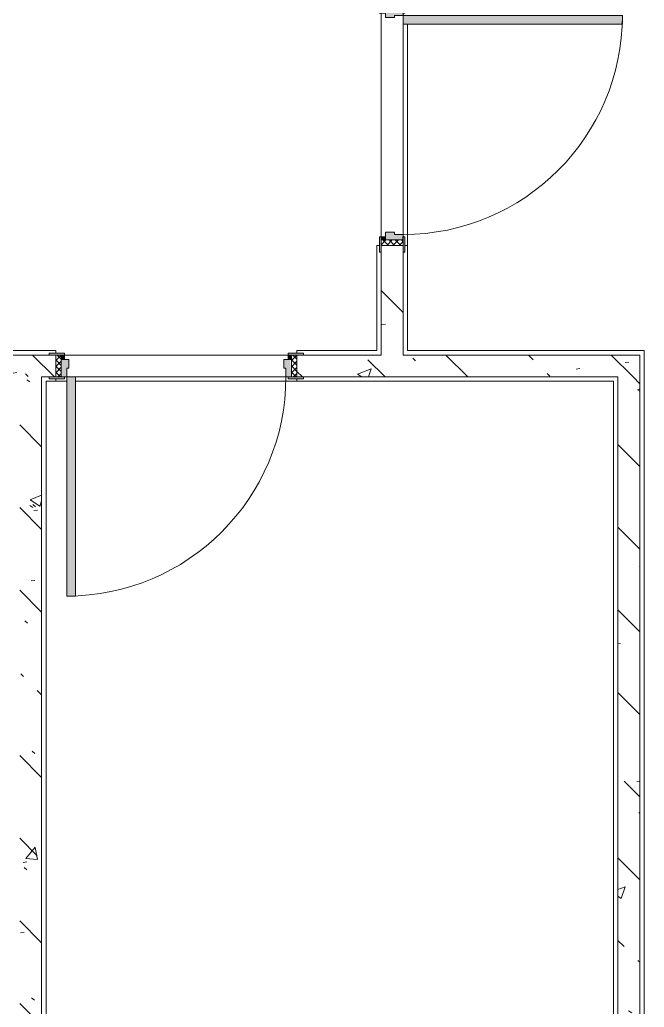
# Model space of a CAD drawing. Header units: millimetres. Extents: x 1322 to 199238, y -8553 to 29000.
# Drawn here: x 151228 to 154078, y 6224 to 10730 of the extents above; entities that cross this region are included whole.
import ezdxf

# ---------------------------------------------------------------- set-up
doc = ezdxf.new("R2010")
doc.units = ezdxf.units.MM
for name, color, linetype, lineweight, true_color in [('A-DOOR-5', 7, 'Continuous', 5, 0xe2e2e2), ('A-DOOR-6', 7, 'Continuous', 5, 0xaaaaaa), ('A-DOOR-FRAM-3', 7, 'Continuous', 5, 0xe2e2e2), ('A-DOOR-FRAM-4', 7, 'Continuous', 5, 0xaaaaaa), ('A-FLOR-2', 7, 'Continuous', 5, 0xaaaaaa), ('I-WALL-5', 7, 'Continuous', 5, 0x787878)]:
    doc.layers.add(name, color=color, linetype=linetype, lineweight=lineweight, true_color=true_color)
doc.layers.add('I-WALL-3', color=7, linetype='Continuous', lineweight=5)
pattern_1 = [(135, (72227.77, 0), (-377.1708, -377.1708), [533.4, -88.9, 17.78, -88.9]), (135, (72227.77, 376.94), (-377.1708, -377.1708), []), (50, (72227.77, 0), (637.6445, -55.7866), [66.675, -733.425]), (355, (72227.8, 0), (-123.3494, 668.699), [53.34, -586.74]), (100.451, (72280.9, -4.65), (514.299, 612.908), [56.665, -623.315]), (46.184, (72227.8, 177.8), (948.7764, -147.15), [100.012, -1100.137]), (96.636, (72306.8, 165.5), (830.909, 865.997), [84.998, -934.973]), (351.184, (72227.8, 177.8), (830.918, 865.988), [80.01, -880.11]), (21, (72316.67, 133.35), (530.6506, -357.9283), [66.675, -733.425]), (326, (72316.7, 133.35), (216.308, 644.6585), [53.34, -586.74]), (71.451, (72360.9, 103.5), (746.9596, 286.7243), [56.665, -623.315]), (37.5, (72227.77, 0), (10.81053, 295.9426), [16.764, -562.864, 16.764, -578.866, -588.962]), (37.5, (72227.77, 0), (10.81053, 295.9426), [-1175.258, 16.764, -572.198]), (7.5, (72227.77, 0), (233.8692, 350.6318), [16.764, -322.834, 16.764, -549.529, -224.472]), (7.5, (72227.77, 0), (233.8692, 350.6318), [-905.891, 16.764, -207.708]), (327.5, (72029.52, 0), (474.5678, -20.0513), [16.764, -205.486, 16.764, -676.656, -920.115]), (327.5, (72029.52, 0), (474.5678, -20.0513), [-915.67, 16.764, -903.351]), (317.5, (71940.62, 0), (518.4522, 88.9934), [16.764, -272.161, 16.764, -443.738, -653.415]), (317.5, (71940.62, 0), (518.4522, 88.9934), [-749.427, 16.764, -636.651])]
pattern_2 = [(135, (1751.41, 114.685), (-14.14214, -14.14214), []), (225, (1751.41, 114.685), (14.14214, -14.14214), [])]
pattern_3 = [(45, (-371.384, 114.685), (-14.1421, 14.1421), []), (135, (-371.384, 114.685), (-14.1421, -14.1421), [])]

# ---------------------------------------------------------------- blocks, each defined once
blk = doc.blocks.new('110_Дверь_СКБ_1Ст_Внутренняя1 - Д-4 _л_ 1100x2100h_су мгн-33293497-1_10_3_птичка')
at = {"layer": 'A-DOOR-5'}
h = blk.add_hatch(color=256, dxfattribs=at)
h.paths.add_polyline_path([(537.5, 50), (512.5, 50), (512.5, 10), (502.5, 10), (502.5, -30), (537.5, -30)])
h.paths.add_polyline_path([(-512.5, 50), (-507.1, -30), (-477.5, -30), (-477.5, 10), (-487.5, 10), (-487.5, 50), (-497.5, 50)])
at = {"layer": 'A-DOOR-6'}
h = blk.add_hatch(dxfattribs=at)
h.set_pattern_fill('FP_70', color=256, style=0, pattern_type=2)
h.set_pattern_definition(pattern_2)
h.paths.add_polyline_path([(537.5, 50), (537.5, -50), (562.5, -50), (562.5, 50)])
at = {"layer": 'A-DOOR-FRAM-3'}
for points in [[(472.5, 1050), (472.5, 50), (512.5, 50), (512.5, 1050)], [(-506.7, 58), (-567.5, 58), (-567.5, 50), (-497.5, 50), (-497.5, 58)], [(542.5, 58), (522.5, 58), (522.5, 50), (592.5, 50), (592.5, 58), (562.5, 58)], [(-497.5, -30), (-512.5, -30), (-512.5, -50), (-497.5, -50)], [(537.5, -30), (522.5, -30), (522.5, -50), (537.5, -50)], [(-522.3, -50), (-567.5, -50), (-567.5, -58), (-497.5, -58), (-497.5, -50), (-512.5, -50)], [(522.5, -50), (522.5, -58), (592.5, -58), (592.5, -50), (537.5, -50)]]:
    blk.add_hatch(color=256, dxfattribs=at).paths.add_polyline_path(points)
at = {"layer": 'A-DOOR-FRAM-4'}
h = blk.add_hatch(dxfattribs=at)
h.set_pattern_fill('FP_71', color=256, style=0, pattern_type=2)
h.set_pattern_definition(pattern_3)
h.paths.add_polyline_path([(-537.5, 50), (-537.5, -50), (-512.5, -50), (-512.5, 50)])
at = {"layer": 'A-DOOR-6'}
for p, q in [((512.5, 1050), (472.5, 1050)), ((472.5, 1050), (472.5, 50)), ((512.5, 50), (512.5, 1050)), ((472.5, 50), (512.5, 50))]:
    blk.add_line(p, q, dxfattribs=at)
blk.add_arc((512.5, 50), 1000, 90, 180, dxfattribs=at)
at = {"layer": 'A-DOOR-FRAM-4'}
for p, q in [((-497.5, 58), (-567.5, 58)), ((-567.5, 58), (-567.5, 50)), ((-567.5, 50), (-497.5, 50)), ((-512.5, 50), (-537.5, 50)), ((-537.5, 50), (-537.5, -50)), ((-487.5, 50), (-512.5, 50)), ((-512.5, 50), (-512.5, -30)), ((-512.5, -50), (-512.5, 50)), ((-497.5, 50), (-512.5, 50)), ((-512.5, 50), (-512.5, 49)), ((-512.5, 49), (-497.5, 49)), ((-497.5, 50), (-497.5, 58)), ((-497.5, 49), (-497.5, 50)), ((-487.5, 10), (-487.5, 50)), ((512.5, 50), (512.5, 10)), ((537.5, 50), (512.5, 50)), ((592.5, 58), (522.5, 58)), ((522.5, 58), (522.5, 50)), ((537.5, 50), (522.5, 50)), ((522.5, 50), (522.5, 49)), ((522.5, 50), (592.5, 50)), ((522.5, 49), (537.5, 49)), ((537.5, -30), (537.5, 50)), ((562.5, 50), (537.5, 50)), ((537.5, 50), (537.5, -50)), ((537.5, 49), (537.5, 50)), ((562.5, -50), (562.5, 50)), ((592.5, 50), (592.5, 58)), ((-477.5, 10), (-487.5, 10)), ((-477.5, -30), (-477.5, 10)), ((512.5, 10), (502.5, 10)), ((502.5, 10), (502.5, -30)), ((-512.5, -30), (-477.5, -30)), ((-497.5, -30), (-512.5, -30)), ((-512.5, -30), (-512.5, -50)), ((-497.5, -50), (-497.5, -30)), ((502.5, -30), (537.5, -30)), ((537.5, -30), (522.5, -30)), ((522.5, -30), (522.5, -50)), ((537.5, -50), (537.5, -30)), ((-497.5, -50), (-567.5, -50)), ((-567.5, -50), (-567.5, -58)), ((-567.5, -58), (-497.5, -58)), ((-537.5, -50), (-512.5, -50)), ((-512.5, -50), (-497.5, -50)), ((-497.5, -58), (-497.5, -50)), ((522.5, -50), (537.5, -50)), ((592.5, -50), (522.5, -50)), ((522.5, -50), (522.5, -58)), ((522.5, -58), (592.5, -58)), ((537.5, -50), (562.5, -50)), ((592.5, -58), (592.5, -50))]:
    blk.add_line(p, q, dxfattribs=at)
blk = doc.blocks.new('110_Дверь_СКБ_1Ст_Внутренняя1 - Д-4 _п_ 1100x2100h_су мгн 2-V211-1_10_3_птичка')
at = {"layer": 'A-DOOR-5'}
h = blk.add_hatch(color=256, dxfattribs=at)
h.paths.add_polyline_path([(537.5, -20.3), (537.5, 50), (512.5, 50), (512.5, 10), (502.5, 10), (502.5, -30), (537.5, -30)])
h.paths.add_polyline_path([(-477.5, -6), (-477.5, 10), (-487.5, 10), (-487.5, 50), (-512.5, 50), (-512.5, -30), (-477.5, -30), (-477.5, -20.3)])
at = {"layer": 'A-DOOR-6'}
h = blk.add_hatch(dxfattribs=at)
h.set_pattern_fill('FP_70', color=256, style=0, pattern_type=2)
h.set_pattern_definition(pattern_2)
h.paths.add_polyline_path([(562.5, -20.3), (562.5, 50), (537.5, 50), (537.5, -50), (562.5, -50)])
at = {"layer": 'A-DOOR-FRAM-3'}
for points in [[(-447.5, 492.2), (-447.5, 1050), (-487.5, 1050), (-487.5, 50), (-447.5, 50), (-447.5, 180.6)], [(-497.5, 50), (-497.5, 58), (-567.5, 58), (-567.5, 50), (-512.5, 50)], [(592.5, 50), (592.5, 58), (522.5, 58), (522.5, 50), (562.5, 50)], [(-497.5, -50), (-497.5, -30), (-512.5, -30), (-512.5, -50)], [(537.5, -30), (522.5, -30), (522.5, -50), (537.5, -50)], [(-497.5, -58), (-497.5, -50), (-567.5, -50), (-567.5, -58), (-512.5, -58)], [(592.5, -50), (522.5, -50), (522.5, -58), (592.5, -58)]]:
    blk.add_hatch(color=256, dxfattribs=at).paths.add_polyline_path(points)
at = {"layer": 'A-DOOR-FRAM-4'}
h = blk.add_hatch(dxfattribs=at)
h.set_pattern_fill('FP_71', color=256, style=0, pattern_type=2)
h.set_pattern_definition(pattern_3)
h.paths.add_polyline_path([(-512.5, 50), (-537.5, 50), (-537.5, -50), (-512.5, -50), (-512.5, -20.3)])
at = {"layer": 'A-DOOR-6'}
for p, q in [((-487.5, 1050), (-487.5, 50)), ((-447.5, 1050), (-487.5, 1050)), ((-447.5, 50), (-447.5, 1050)), ((-487.5, 50), (-447.5, 50))]:
    blk.add_line(p, q, dxfattribs=at)
blk.add_arc((-487.5, 50), 1000, 360, 90, dxfattribs=at)
at = {"layer": 'A-DOOR-FRAM-4'}
for p, q in [((-497.5, 58), (-567.5, 58)), ((-567.5, 58), (-567.5, 50)), ((-567.5, 50), (-497.5, 50)), ((-512.5, 50), (-537.5, 50)), ((-537.5, 50), (-537.5, -50)), ((-487.5, 50), (-512.5, 50)), ((-512.5, 50), (-512.5, -30)), ((-512.5, -50), (-512.5, 50)), ((-497.5, 50), (-512.5, 50)), ((-512.5, 50), (-512.5, 49)), ((-512.5, 49), (-497.5, 49)), ((-497.5, 50), (-497.5, 58)), ((-497.5, 49), (-497.5, 50)), ((-487.5, 10), (-487.5, 50)), ((512.5, 50), (512.5, 10)), ((537.5, 50), (512.5, 50)), ((592.5, 58), (522.5, 58)), ((522.5, 58), (522.5, 50)), ((537.5, 50), (522.5, 50)), ((522.5, 50), (522.5, 49)), ((522.5, 50), (592.5, 50)), ((522.5, 49), (537.5, 49)), ((537.5, -30), (537.5, 50)), ((562.5, 50), (537.5, 50)), ((537.5, 50), (537.5, -50)), ((537.5, 49), (537.5, 50)), ((562.5, -50), (562.5, 50)), ((592.5, 50), (592.5, 58)), ((-477.5, 10), (-487.5, 10)), ((-477.5, -30), (-477.5, 10)), ((512.5, 10), (502.5, 10)), ((502.5, 10), (502.5, -30)), ((-512.5, -30), (-477.5, -30)), ((-497.5, -30), (-512.5, -30)), ((-512.5, -30), (-512.5, -50)), ((-497.5, -50), (-497.5, -30)), ((502.5, -30), (537.5, -30)), ((537.5, -30), (522.5, -30)), ((522.5, -30), (522.5, -50)), ((537.5, -50), (537.5, -30)), ((-497.5, -50), (-567.5, -50)), ((-567.5, -50), (-567.5, -58)), ((-567.5, -58), (-497.5, -58)), ((-537.5, -50), (-512.5, -50)), ((-512.5, -50), (-497.5, -50)), ((-497.5, -58), (-497.5, -50)), ((522.5, -50), (537.5, -50)), ((592.5, -50), (522.5, -50)), ((522.5, -50), (522.5, -58)), ((522.5, -58), (592.5, -58)), ((537.5, -50), (562.5, -50)), ((592.5, -58), (592.5, -50))]:
    blk.add_line(p, q, dxfattribs=at)

msp = doc.modelspace()

# ---------------------------------------------------------------- hatches: boundary and pattern name
at = {"layer": 'I-WALL-5'}
h = msp.add_hatch(dxfattribs=at)
h.set_pattern_fill('FP_65', color=256, style=0, pattern_type=2)
h.set_pattern_definition(pattern_1)
h.paths.add_polyline_path([(152907.5, 9200), (152977.8, 9200), (152977.8, 9700), (152877.8, 9700), (152877.8, 9200)])
h.paths.add_polyline_path([(152977.8, 10800), (152977.8, 10900), (152877.8, 10900), (152877.8, 10800), (152907.5, 10800)])
h = msp.add_hatch(dxfattribs=at)
h.set_pattern_fill('FP_65', color=256, style=0, pattern_type=2)
h.set_pattern_definition(pattern_1)
h.paths.add_polyline_path([(151208.2, 9100), (151392.8, 9100), (151392.8, 9200), (151085.8, 9200), (151085.8, 9100), (151115.8, 9100)])
h.paths.add_polyline_path([(147947.8, 9100), (148207.8, 9100), (148207.8, 9200), (147927.8, 9200), (147927.8, 9100)])
h.paths.add_polyline_path([(154012.1, 9100), (154057.8, 9100), (154057.8, 9200), (152492.8, 9200), (152492.8, 9100), (153957.8, 9100)])
h.paths.add_polyline_path([(149187.8, 9100), (149985.8, 9100), (149985.8, 9200), (149157.8, 9200), (149157.8, 9100)])
h = msp.add_hatch(dxfattribs=at)
h.set_pattern_fill('FP_65', color=256, style=0, pattern_type=2)
h.set_pattern_definition(pattern_1)
h.paths.add_polyline_path([(151228.2, 3750), (151328.2, 3750), (151328.2, 9100), (151228.2, 9100), (151228.2, 3762.9)])
h = msp.add_hatch(dxfattribs=at)
h.set_pattern_fill('FP_65', color=256, style=0, pattern_type=2)
h.set_pattern_definition(pattern_1)
h.paths.add_polyline_path([(153957.8, 3750), (154057.8, 3750), (154057.8, 9100), (153957.8, 9100), (153957.8, 3770)])

# ---------------------------------------------------------------- linework, layer by layer
at = {"layer": 'A-FLOR-2'}
for p, q in [((152997.8, 10710), (152997.8, 9220)), ((152857.8, 9220), (152857.8, 9700)), ((152857.8, 9700), (152869.8, 9700)), ((152985.8, 9700), (152997.8, 9700)), ((151085.8, 9220), (151392.8, 9220)), ((151392.8, 9220), (151392.8, 9208)), ((152492.8, 9208), (152492.8, 9220)), ((152492.8, 9220), (152857.8, 9220)), ((152997.8, 9220), (154077.8, 9220)), ((154077.8, 9220), (154077.8, 3790)), ((151348.2, 9080), (151348.2, 3790)), ((151348.2, 9080), (151442.8, 9080)), ((151392.8, 9092), (151392.8, 9080)), ((151482.8, 9080), (153937.8, 9080)), ((152492.8, 9080), (152492.8, 9092)), ((153937.8, 4150), (153937.8, 9080))]:
    msp.add_line(p, q, dxfattribs=at)
at = {"layer": 'I-WALL-3'}
for p, q in [((152877.8, 9740), (152877.8, 10760)), ((152977.8, 10710), (152977.8, 9750)), ((152877.8, 9670), (152877.8, 9200)), ((152977.8, 9200), (152977.8, 9670)), ((151362.8, 9200), (151115.8, 9200)), ((151432.8, 9200), (152452.8, 9200)), ((152877.8, 9200), (152522.8, 9200)), ((154057.8, 9200), (152977.8, 9200)), ((154057.8, 3750), (154057.8, 9200)), ((151328.2, 9100), (151362.8, 9100)), ((151328.2, 3750), (151328.2, 9100)), ((152442.8, 9100), (151482.8, 9100)), ((152522.8, 9100), (153957.8, 9100)), ((153957.8, 9100), (153957.8, 3750))]:
    msp.add_line(p, q, dxfattribs=at)

# ---------------------------------------------------------------- block references
at = {"layer": 'A-DOOR-6'}
for name, p, rotation in [('110_Дверь_СКБ_1Ст_Внутренняя1 - Д-4 _п_ 1100x2100h_су мгн 2-V211-1_10_3_птичка', (152927.8, 10262.5), 269.9999999999998), ('110_Дверь_СКБ_1Ст_Внутренняя1 - Д-4 _л_ 1100x2100h_су мгн-33293497-1_10_3_птичка', (151955.3, 9150), 180)]:
    msp.add_blockref(name, p, dxfattribs=dict(at, rotation=rotation))

doc.saveas('drawing.dxf')
